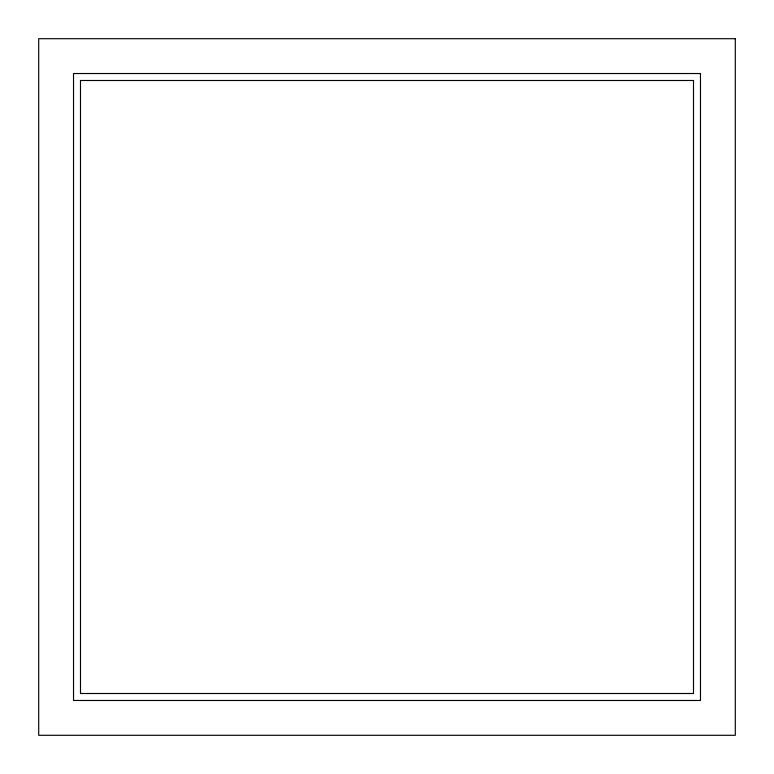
<?xml version="1.0" encoding="UTF-8"?>
<svg xmlns="http://www.w3.org/2000/svg" width="774" height="774" viewBox="0 0 774 774"><rect width="100%" height="100%" fill="white"/><g stroke="black" fill="none" stroke-linecap="round" stroke-linejoin="round"><path stroke-width="1.16" d="M735.3 38.7L38.7 38.7L38.7 735.3L735.3 735.3L735.3 38.7M700.47 73.53L73.53 73.53L73.53 700.47L700.47 700.47L700.47 73.53M693.504 80.496L80.496 80.496L80.496 693.504L693.504 693.504L693.504 80.496"/></g></svg>
